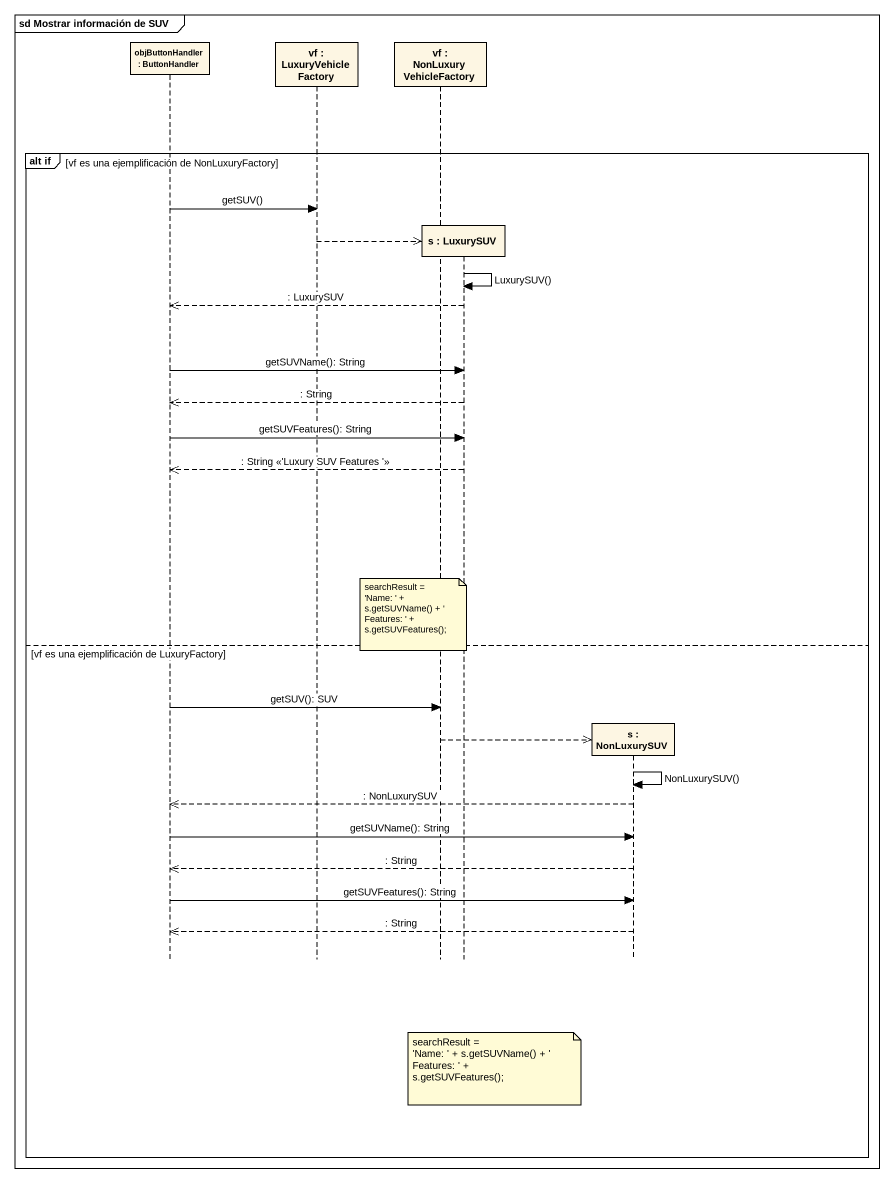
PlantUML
@startuml
mainframe sd Mostrar información de SUV
hide footbox
participant "objButtonHandler : ButtonHandler" as objButtonHandler
participant "vf : LuxuryVehicleFactory" as vf
participant "vf : NonLuxuryVehicleFactory" as vf_2
participant "s : LuxurySUV" as s
participant "s : NonLuxurySUV" as s_2

group alt if [vf es una ejemplificación de NonLuxuryFactory]
  objButtonHandler -> vf : getSUV()
  vf -->> s **
  s -> s : LuxurySUV()
  s -->> objButtonHandler : : LuxurySUV
  objButtonHandler -> s : getSUVName(): String
  s -->> objButtonHandler : : String
  objButtonHandler -> s : getSUVFeatures(): String
  s -->> objButtonHandler : : String <<'Luxury SUV Features '>>
  note over vf_2
    searchResult =
    ~'Name: ' + s.getSUVName() + ' Features: ' +
    s.getSUVFeatures();
  end note
else vf es una ejemplificación de LuxuryFactory
  objButtonHandler -> vf_2 : getSUV(): SUV
  vf_2 -->> s_2 **
  s_2 -> s_2 : NonLuxurySUV()
  s_2 -->> objButtonHandler : : NonLuxurySUV
  objButtonHandler -> s_2 : getSUVName(): String
  s_2 -->> objButtonHandler : : String
  objButtonHandler -> s_2 : getSUVFeatures(): String
  s_2 -->> objButtonHandler : : String
  note over s
    searchResult =
    ~'Name: ' + s.getSUVName() + ' Features: ' +
    s.getSUVFeatures();
  end note
end
@enduml
